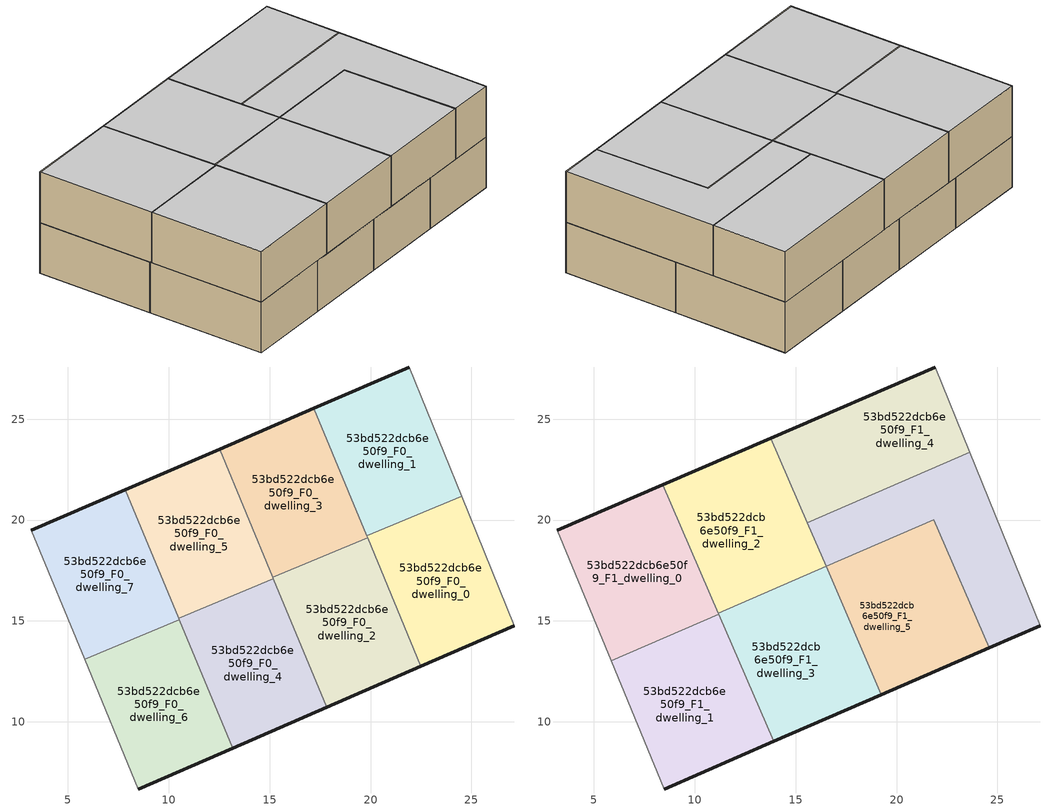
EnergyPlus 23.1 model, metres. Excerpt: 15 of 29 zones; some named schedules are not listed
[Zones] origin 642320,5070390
53bd522dcb6e50f9_F0_dwelling_0
 floor ground (EU_floor_Construction): 27.11,14.77 24.51,21.17 19.81,19.22 22.49,12.76 z0
 wall outside (EU_wall_Construction): 27.11,14.77 22.49,12.76 z0:3
 wall to 53bd522dcb6e50f9_F0_dwelling_1 (EU_wall_Construction): 19.81,19.22 24.51,21.17 z0:3
 wall adiabatic (EU_wall_Construction): 24.51,21.17 27.11,14.77 z0:3
 wall to 53bd522dcb6e50f9_F0_dwelling_2 (EU_wall_Construction): 22.49,12.76 19.86,19.11 z0:3
 wall to 53bd522dcb6e50f9_F0_dwelling_3 (EU_wall_Construction): 19.86,19.11 19.81,19.22 z0:3
53bd522dcb6e50f9_F0_dwelling_1
 floor ground (EU_floor_Construction): 24.51,21.17 21.91,27.58 17.19,25.54 19.81,19.22 z0
 wall outside (EU_wall_Construction): 17.19,25.54 21.91,27.58 z0:3
 wall adiabatic (EU_wall_Construction): 21.91,27.58 24.51,21.17 z0:3
 wall to 53bd522dcb6e50f9_F0_dwelling_3 (EU_wall_Construction): 19.81,19.22 17.19,25.54 z0:3
53bd522dcb6e50f9_F0_dwelling_2
 floor ground (EU_floor_Construction): 22.49,12.76 19.86,19.11 15.16,17.16 17.82,10.73 z0
 wall outside (EU_wall_Construction): 22.49,12.76 17.82,10.73 z0:3
 wall to 53bd522dcb6e50f9_F0_dwelling_3 (EU_wall_Construction): 15.16,17.16 19.86,19.11 z0:3
 wall to 53bd522dcb6e50f9_F0_dwelling_4 (EU_wall_Construction): 17.82,10.73 15.19,17.09 z0:3
 wall to 53bd522dcb6e50f9_F0_dwelling_5 (EU_wall_Construction): 15.19,17.09 15.16,17.16 z0:3
53bd522dcb6e50f9_F0_dwelling_3
 floor ground (EU_floor_Construction): 19.86,19.11 17.19,25.54 12.52,23.52 15.16,17.16 z0
 wall outside (EU_wall_Construction): 12.52,23.52 17.19,25.54 z0:3
 wall to 53bd522dcb6e50f9_F0_dwelling_5 (EU_wall_Construction): 15.16,17.16 12.52,23.52 z0:3
53bd522dcb6e50f9_F0_dwelling_4
 floor ground (EU_floor_Construction): 17.82,10.73 15.19,17.09 10.49,15.14 13.16,8.7 z0
 wall outside (EU_wall_Construction): 17.82,10.73 13.16,8.7 z0:3
 wall to 53bd522dcb6e50f9_F0_dwelling_5 (EU_wall_Construction): 10.49,15.14 15.19,17.09 z0:3
 wall to 53bd522dcb6e50f9_F0_dwelling_6 (EU_wall_Construction): 13.16,8.7 10.52,15.06 z0:3
 wall to 53bd522dcb6e50f9_F0_dwelling_7 (EU_wall_Construction): 10.52,15.06 10.49,15.14 z0:3
53bd522dcb6e50f9_F0_dwelling_5
 floor ground (EU_floor_Construction): 15.19,17.09 12.52,23.52 7.86,21.5 10.49,15.14 z0
 wall outside (EU_wall_Construction): 7.86,21.5 12.52,23.52 z0:3
 wall to 53bd522dcb6e50f9_F0_dwelling_7 (EU_wall_Construction): 10.49,15.14 7.86,21.5 z0:3
 ceiling adiabatic (EU_roof_Construction): 8.42,21.75 11.16,15.42 10.49,15.14 7.86,21.5 z3
53bd522dcb6e50f9_F0_dwelling_6
 floor ground (EU_floor_Construction): 13.16,8.7 10.52,15.06 5.83,13.11 8.5,6.67 z0
 wall outside (EU_wall_Construction): 13.16,8.7 8.5,6.67 z0:3
 wall to 53bd522dcb6e50f9_F0_dwelling_7 (EU_wall_Construction): 5.83,13.11 10.52,15.06 z0:3
 wall adiabatic (EU_wall_Construction): 8.5,6.67 5.83,13.11 z0:3
53bd522dcb6e50f9_F0_dwelling_7
 floor ground (EU_floor_Construction): 10.52,15.06 7.86,21.5 3.2,19.48 5.83,13.11 z0
 wall outside (EU_wall_Construction): 3.2,19.48 7.86,21.5 z0:3
 wall adiabatic (EU_wall_Construction): 5.83,13.11 3.2,19.48 z0:3
 ceiling adiabatic (EU_roof_Construction): 7.86,21.5 10.52,15.06 5.83,13.11 3.2,19.48 z3
53bd522dcb6e50f9_F1_dwelling_0
 floor to 53bd522dcb6e50f9_F0_dwelling_6 (EU_floor_Construction): 10.53,15.04 10.52,15.06 5.83,13.11 5.87,13.02 z3
 floor to 53bd522dcb6e50f9_F0_dwelling_4 (EU_floor_Construction): 11.2,15.33 11.16,15.42 10.49,15.14 10.53,15.04 z3
 floor adiabatic (EU_floor_Construction): 10.53,15.04 10.49,15.14 11.16,15.42 8.42,21.75 3.2,19.48 5.83,13.11 10.52,15.06 z3
 wall outside (EU_wall_Construction): 3.2,19.48 8.42,21.75 z3:6
 wall to 53bd522dcb6e50f9_F1_dwelling_1 (EU_wall_Construction): 11.2,15.33 5.87,13.02 z3:6
 wall adiabatic (EU_wall_Construction): 5.87,13.02 3.2,19.48 z3:6
 wall to 53bd522dcb6e50f9_F1_dwelling_2 (EU_wall_Construction): 8.42,21.75 11.17,15.39 z3:6
 wall to 53bd522dcb6e50f9_F1_dwelling_3 (EU_wall_Construction): 11.17,15.39 11.2,15.33 z3:6
 ceiling to 53bd522dcb6e50f9_F2_dwelling_0 (EU_floor_Construction): 8.42,21.75 11.2,15.33 5.87,13.02 3.2,19.48 z6
53bd522dcb6e50f9_F1_dwelling_1
 floor to 53bd522dcb6e50f9_F0_dwelling_6 (EU_floor_Construction): 13.16,8.7 10.53,15.04 5.87,13.02 8.5,6.67 z3
 floor to 53bd522dcb6e50f9_F0_dwelling_4 (EU_floor_Construction): 13.92,9.03 11.2,15.33 10.53,15.04 13.16,8.7 z3
 wall outside (EU_wall_Construction): 13.92,9.03 8.5,6.67 z3:6
 wall adiabatic (EU_wall_Construction): 8.5,6.67 5.87,13.02 z3:6
 wall to 53bd522dcb6e50f9_F1_dwelling_3 (EU_wall_Construction): 11.2,15.33 13.92,9.03 z3:6
 ceiling to 53bd522dcb6e50f9_F2_dwelling_1 (EU_floor_Construction): 11.2,15.33 13.92,9.03 8.5,6.67 5.87,13.02 z6
53bd522dcb6e50f9_F1_dwelling_2
 floor to 53bd522dcb6e50f9_F0_dwelling_5 (EU_floor_Construction): 15.17,17.12 12.52,23.52 8.42,21.75 11.16,15.42 12.77,16.08 z3
 floor to 53bd522dcb6e50f9_F0_dwelling_3 (EU_floor_Construction): 16.5,17.72 13.76,24.05 12.52,23.52 15.16,17.16 z3
 floor to 53bd522dcb6e50f9_F0_dwelling_4 (EU_floor_Construction): 12.77,16.08 11.16,15.42 11.17,15.39 z3
 floor to 53bd522dcb6e50f9_F0_dwelling_2 (EU_floor_Construction): 16.5,17.71 16.5,17.72 15.16,17.16 15.17,17.12 z3
 wall outside (EU_wall_Construction): 8.42,21.75 13.76,24.05 z3:6
 wall to 53bd522dcb6e50f9_F1_dwelling_3 (EU_wall_Construction): 16.51,17.7 11.17,15.39 z3:6
 wall to 53bd522dcb6e50f9_F1_dwelling_4 (EU_wall_Construction): 13.76,24.05 15.57,19.87 z3:6
 wall to 53bd522dcb6e50f9_F1_dwelling_6 (EU_wall_Construction): 15.57,19.87 16.5,17.71 z3:6
 ceiling to 53bd522dcb6e50f9_F2_dwelling_2 (EU_floor_Construction): 13.76,24.05 16.51,17.7 11.17,15.39 8.42,21.75 z6
53bd522dcb6e50f9_F1_dwelling_3
 floor to 53bd522dcb6e50f9_F0_dwelling_4 (EU_floor_Construction): 17.82,10.73 15.19,17.09 12.77,16.08 11.17,15.39 13.92,9.03 z3
 floor to 53bd522dcb6e50f9_F0_dwelling_2 (EU_floor_Construction): 19.25,11.35 16.51,17.7 15.17,17.12 17.82,10.73 z3
 floor to 53bd522dcb6e50f9_F0_dwelling_5 (EU_floor_Construction): 15.19,17.09 15.17,17.12 12.77,16.08 z3
 wall outside (EU_wall_Construction): 19.25,11.35 13.92,9.03 z3:6
 wall to 53bd522dcb6e50f9_F1_dwelling_5 (EU_wall_Construction): 16.51,17.7 19.25,11.35 z3:6
 ceiling to 53bd522dcb6e50f9_F2_dwelling_3 (EU_floor_Construction): 16.51,17.7 19.25,11.35 13.92,9.03 11.17,15.39 z6
53bd522dcb6e50f9_F1_dwelling_4
 floor to 53bd522dcb6e50f9_F0_dwelling_1 (EU_floor_Construction): 23.62,23.36 21.91,27.58 17.19,25.54 18.94,21.33 z3
 floor to 53bd522dcb6e50f9_F0_dwelling_3 (EU_floor_Construction): 18.94,21.33 17.19,25.54 13.76,24.05 15.56,19.87 z3
 wall outside (EU_wall_Construction): 13.76,24.05 21.91,27.58 z3:6
 wall adiabatic (EU_wall_Construction): 21.91,27.58 23.62,23.36 z3:6
 wall to 53bd522dcb6e50f9_F1_dwelling_6 (EU_wall_Construction): 23.62,23.36 15.56,19.87 z3:6
 ceiling to 53bd522dcb6e50f9_F2_dwelling_4 (EU_floor_Construction): 21.91,27.58 23.62,23.36 15.56,19.87 13.76,24.05 z6
53bd522dcb6e50f9_F1_dwelling_5
 floor to 53bd522dcb6e50f9_F0_dwelling_2 (EU_floor_Construction): 22.49,12.76 19.86,19.11 17.36,18.08 16.5,17.71 19.25,11.35 z3
 floor to 53bd522dcb6e50f9_F0_dwelling_0 (EU_floor_Construction): 24.59,13.68 21.84,20.02 19.84,19.15 22.49,12.76 z3
 floor to 53bd522dcb6e50f9_F0_dwelling_3 (EU_floor_Construction): 19.86,19.11 19.84,19.15 17.36,18.08 z3
 wall outside (EU_wall_Construction): 24.59,13.67 19.25,11.35 z3:6
 wall to 53bd522dcb6e50f9_F1_dwelling_6 (EU_wall_Construction): 16.5,17.71 21.84,20.02 24.59,13.67 z3:6
 ceiling to 53bd522dcb6e50f9_F2_dwelling_5 (EU_floor_Construction): 21.84,20.02 24.59,13.67 19.25,11.35 16.5,17.71 z6
53bd522dcb6e50f9_F1_dwelling_6
 floor to 53bd522dcb6e50f9_F0_dwelling_0 (EU_floor_Construction): 27.11,14.77 24.51,21.17 19.81,19.22 19.84,19.15 21.84,20.02 24.59,13.68 z3
 floor to 53bd522dcb6e50f9_F0_dwelling_1 (EU_floor_Construction): 24.51,21.17 23.62,23.36 18.94,21.33 19.81,19.22 z3
 floor to 53bd522dcb6e50f9_F0_dwelling_3 (EU_floor_Construction): 19.84,19.15 18.94,21.33 15.57,19.87 16.5,17.72 17.36,18.08 z3
 wall outside (EU_wall_Construction): 27.11,14.77 24.59,13.67 z3:6
 wall adiabatic (EU_wall_Construction): 23.62,23.36 27.11,14.77 z3:6
 ceiling to 53bd522dcb6e50f9_F2_dwelling_6 (EU_floor_Construction): 23.62,23.36 27.11,14.77 24.59,13.67 21.84,20.02 16.5,17.71 15.56,19.87 z6
[Building]
EU S2 Campaign: North Axis=0; Terrain=City; Solar Distribution=FullExterior
[Site:Location]
Lyon-Bron: Latitude=45.75; Longitude=5; Time Zone=1; Elevation=198
[SizingPeriod:WeatherFileDays]
AnnualSizingPeriod: Begin Month=1; Begin Day of Month=1; End Month=12; End Day of Month=31; Day of Week for Start Day=Monday; Use Weather File Daylight Saving Period=No; Use Weather File Rain and Snow Indicators=No
[MATERIAL]
EU_InternalMass_Material: Roughness=MediumRough; Thickness=0.1; Conductivity=1; Density=1800; Specific Heat=900; Thermal Absorptance=0.9; Solar Absorptance=0.7; Visible Absorptance=0.7
[MATERIAL:NOMASS] Roughness=MediumRough; Thermal Absorptance=0.9; Solar Absorptance=0.7; Visible Absorptance=0.7
Name | Thermal Resistance
EU_wall_NoMass | 0.776494
EU_roof_NoMass | 0.486893
EU_floor_NoMass | 0.421597
[CONSTRUCTION]
EU_wall_Construction: EU_wall_NoMass
EU_roof_Construction: EU_roof_NoMass
EU_floor_Construction: EU_floor_NoMass
EU_InternalMass_Construction: EU_InternalMass_Material
[ZONE] Type=1; Multiplier=1; Ceiling Height=autocalculate; Floor Area=autocalculate; Part of Total Floor Area=Yes
Name | Volume
53bd522dcb6e50f9_F0_dwelling_0 | 105.629
53bd522dcb6e50f9_F1_dwelling_0 | 120.703
53bd522dcb6e50f9_F0_dwelling_1 | 105.611
53bd522dcb6e50f9_F1_dwelling_1 | 120.714
53bd522dcb6e50f9_F0_dwelling_2 | 105.606
53bd522dcb6e50f9_F1_dwelling_2; 53bd522dcb6e50f9_F1_dwelling_3 | 120.71
53bd522dcb6e50f9_F0_dwelling_3 | 105.618
53bd522dcb6e50f9_F0_dwelling_4 | 105.625
53bd522dcb6e50f9_F1_dwelling_4 | 120.702
53bd522dcb6e50f9_F0_dwelling_5 | 105.621
53bd522dcb6e50f9_F1_dwelling_5 | 120.7
53bd522dcb6e50f9_F0_dwelling_6 | 105.614
53bd522dcb6e50f9_F1_dwelling_6 | 120.711
53bd522dcb6e50f9_F0_dwelling_7 | 105.617
[INTERNALMASS] Construction=EU_InternalMass_Construction
Name | Zone or ZoneList | Surface Area
53bd522dcb6e50f9_F0_dwelling_0_EU_InternalMass | 53bd522dcb6e50f9_F0_dwelling_0 | 35.2098
53bd522dcb6e50f9_F0_dwelling_1_EU_InternalMass | 53bd522dcb6e50f9_F0_dwelling_1 | 35.204
53bd522dcb6e50f9_F0_dwelling_2_EU_InternalMass | 53bd522dcb6e50f9_F0_dwelling_2 | 35.2021
53bd522dcb6e50f9_F0_dwelling_3_EU_InternalMass | 53bd522dcb6e50f9_F0_dwelling_3 | 35.2058
53bd522dcb6e50f9_F0_dwelling_4_EU_InternalMass | 53bd522dcb6e50f9_F0_dwelling_4 | 35.2081
53bd522dcb6e50f9_F0_dwelling_5_EU_InternalMass | 53bd522dcb6e50f9_F0_dwelling_5 | 35.2072
53bd522dcb6e50f9_F0_dwelling_6_EU_InternalMass | 53bd522dcb6e50f9_F0_dwelling_6 | 35.2047
53bd522dcb6e50f9_F0_dwelling_7_EU_InternalMass | 53bd522dcb6e50f9_F0_dwelling_7 | 35.2056
53bd522dcb6e50f9_F1_dwelling_0_EU_InternalMass | 53bd522dcb6e50f9_F1_dwelling_0 | 40.2329
53bd522dcb6e50f9_F1_dwelling_1_EU_InternalMass | 53bd522dcb6e50f9_F1_dwelling_1 | 40.2385
53bd522dcb6e50f9_F1_dwelling_2_EU_InternalMass | 53bd522dcb6e50f9_F1_dwelling_2 | 40.238
53bd522dcb6e50f9_F1_dwelling_3_EU_InternalMass | 53bd522dcb6e50f9_F1_dwelling_3 | 40.2364
53bd522dcb6e50f9_F1_dwelling_4_EU_InternalMass | 53bd522dcb6e50f9_F1_dwelling_4 | 40.2327
53bd522dcb6e50f9_F1_dwelling_5_EU_InternalMass | 53bd522dcb6e50f9_F1_dwelling_5 | 40.2334
53bd522dcb6e50f9_F1_dwelling_6_EU_InternalMass | 53bd522dcb6e50f9_F1_dwelling_6 | 40.2377
[OTHEREQUIPMENT] Fuel Type=Electricity; Design Level Calculation Method=Watts/Area; Power per Zone Floor Area=1; Fraction Latent=0; Fraction Radiant=0; Fraction Lost=0; Carbon Dioxide Generation Rate=0; EndUse Subcategory=EU_Step8_InternalGains
Name | Zone or ZoneList or Space or SpaceList | Schedule
EU_Step8_InternalGain_53bd522dcb6e50f9_F0_dwelling_0_f000 | 53bd522dcb6e50f9_F0_dwelling_0 | EU_Step8_GainSchedule_53bd522dcb6e50f9_F0_dwelling_0_f000
EU_Step8_InternalGain_53bd522dcb6e50f9_F0_dwelling_1_f000 | 53bd522dcb6e50f9_F0_dwelling_1 | EU_Step8_GainSchedule_53bd522dcb6e50f9_F0_dwelling_1_f000
EU_Step8_InternalGain_53bd522dcb6e50f9_F0_dwelling_2_f000 | 53bd522dcb6e50f9_F0_dwelling_2 | EU_Step8_GainSchedule_53bd522dcb6e50f9_F0_dwelling_2_f000
EU_Step8_InternalGain_53bd522dcb6e50f9_F0_dwelling_3_f000 | 53bd522dcb6e50f9_F0_dwelling_3 | EU_Step8_GainSchedule_53bd522dcb6e50f9_F0_dwelling_3_f000
EU_Step8_InternalGain_53bd522dcb6e50f9_F0_dwelling_4_f000 | 53bd522dcb6e50f9_F0_dwelling_4 | EU_Step8_GainSchedule_53bd522dcb6e50f9_F0_dwelling_4_f000
EU_Step8_InternalGain_53bd522dcb6e50f9_F0_dwelling_5_f000 | 53bd522dcb6e50f9_F0_dwelling_5 | EU_Step8_GainSchedule_53bd522dcb6e50f9_F0_dwelling_5_f000
EU_Step8_InternalGain_53bd522dcb6e50f9_F0_dwelling_6_f000 | 53bd522dcb6e50f9_F0_dwelling_6 | EU_Step8_GainSchedule_53bd522dcb6e50f9_F0_dwelling_6_f000
EU_Step8_InternalGain_53bd522dcb6e50f9_F0_dwelling_7_f000 | 53bd522dcb6e50f9_F0_dwelling_7 | EU_Step8_GainSchedule_53bd522dcb6e50f9_F0_dwelling_7_f000
EU_Step8_InternalGain_53bd522dcb6e50f9_F1_dwelling_0_f000 | 53bd522dcb6e50f9_F1_dwelling_0 | EU_Step8_GainSchedule_53bd522dcb6e50f9_F1_dwelling_0_f000
EU_Step8_InternalGain_53bd522dcb6e50f9_F1_dwelling_1_f000 | 53bd522dcb6e50f9_F1_dwelling_1 | EU_Step8_GainSchedule_53bd522dcb6e50f9_F1_dwelling_1_f000
EU_Step8_InternalGain_53bd522dcb6e50f9_F1_dwelling_2_f000 | 53bd522dcb6e50f9_F1_dwelling_2 | EU_Step8_GainSchedule_53bd522dcb6e50f9_F1_dwelling_2_f000
EU_Step8_InternalGain_53bd522dcb6e50f9_F1_dwelling_3_f000 | 53bd522dcb6e50f9_F1_dwelling_3 | EU_Step8_GainSchedule_53bd522dcb6e50f9_F1_dwelling_3_f000
EU_Step8_InternalGain_53bd522dcb6e50f9_F1_dwelling_4_f000 | 53bd522dcb6e50f9_F1_dwelling_4 | EU_Step8_GainSchedule_53bd522dcb6e50f9_F1_dwelling_4_f000
EU_Step8_InternalGain_53bd522dcb6e50f9_F1_dwelling_5_f000 | 53bd522dcb6e50f9_F1_dwelling_5 | EU_Step8_GainSchedule_53bd522dcb6e50f9_F1_dwelling_5_f000
EU_Step8_InternalGain_53bd522dcb6e50f9_F1_dwelling_6_f000 | 53bd522dcb6e50f9_F1_dwelling_6 | EU_Step8_GainSchedule_53bd522dcb6e50f9_F1_dwelling_6_f000
[ZONEVENTILATION:DESIGNFLOWRATE] Schedule=EU_AlwaysOn; Design Flow Rate Calculation Method=AirChanges/Hour; Air Changes per Hour=0.693814; Ventilation Type=Natural; Fan Pressure Rise=0; Fan Total Efficiency=1; Constant Term Coefficient=1; Temperature Term Coefficient=0; Velocity Term Coefficient=0; Velocity Squared Term Coefficient=0; Minimum Indoor Temperature=-100; Maximum Indoor Temperature=100; Delta Temperature=-100; Minimum Outdoor Temperature=-100; Maximum Outdoor Temperature=100; Maximum Wind Speed=40
Name | Zone or ZoneList or Space or SpaceList
EU_ConstantAir_53bd522dcb6e50f9_F0_dwelling_0 | 53bd522dcb6e50f9_F0_dwelling_0
EU_ConstantAir_53bd522dcb6e50f9_F0_dwelling_1 | 53bd522dcb6e50f9_F0_dwelling_1
EU_ConstantAir_53bd522dcb6e50f9_F0_dwelling_2 | 53bd522dcb6e50f9_F0_dwelling_2
EU_ConstantAir_53bd522dcb6e50f9_F0_dwelling_3 | 53bd522dcb6e50f9_F0_dwelling_3
EU_ConstantAir_53bd522dcb6e50f9_F0_dwelling_4 | 53bd522dcb6e50f9_F0_dwelling_4
EU_ConstantAir_53bd522dcb6e50f9_F0_dwelling_5 | 53bd522dcb6e50f9_F0_dwelling_5
EU_ConstantAir_53bd522dcb6e50f9_F0_dwelling_6 | 53bd522dcb6e50f9_F0_dwelling_6
EU_ConstantAir_53bd522dcb6e50f9_F0_dwelling_7 | 53bd522dcb6e50f9_F0_dwelling_7
EU_ConstantAir_53bd522dcb6e50f9_F1_dwelling_0 | 53bd522dcb6e50f9_F1_dwelling_0
EU_ConstantAir_53bd522dcb6e50f9_F1_dwelling_1 | 53bd522dcb6e50f9_F1_dwelling_1
EU_ConstantAir_53bd522dcb6e50f9_F1_dwelling_2 | 53bd522dcb6e50f9_F1_dwelling_2
EU_ConstantAir_53bd522dcb6e50f9_F1_dwelling_3 | 53bd522dcb6e50f9_F1_dwelling_3
EU_ConstantAir_53bd522dcb6e50f9_F1_dwelling_4 | 53bd522dcb6e50f9_F1_dwelling_4
EU_ConstantAir_53bd522dcb6e50f9_F1_dwelling_5 | 53bd522dcb6e50f9_F1_dwelling_5
EU_ConstantAir_53bd522dcb6e50f9_F1_dwelling_6 | 53bd522dcb6e50f9_F1_dwelling_6
[HVACTEMPLATE:THERMOSTAT] Constant Heating Setpoint=20; Constant Cooling Setpoint=50
EU_HeatOnly_53bd522dcb6e50f9_F0_dwelling_0; EU_HeatOnly_53bd522dcb6e50f9_F0_dwelling_1; EU_HeatOnly_53bd522dcb6e50f9_F0_dwelling_2; EU_HeatOnly_53bd522dcb6e50f9_F0_dwelling_3; EU_HeatOnly_53bd522dcb6e50f9_F0_dwelling_4; EU_HeatOnly_53bd522dcb6e50f9_F0_dwelling_5; EU_HeatOnly_53bd522dcb6e50f9_F0_dwelling_6; EU_HeatOnly_53bd522dcb6e50f9_F0_dwelling_7; EU_HeatOnly_53bd522dcb6e50f9_F1_dwelling_0; EU_HeatOnly_53bd522dcb6e50f9_F1_dwelling_1; EU_HeatOnly_53bd522dcb6e50f9_F1_dwelling_2; EU_HeatOnly_53bd522dcb6e50f9_F1_dwelling_3; EU_HeatOnly_53bd522dcb6e50f9_F1_dwelling_4; EU_HeatOnly_53bd522dcb6e50f9_F1_dwelling_5; EU_HeatOnly_53bd522dcb6e50f9_F1_dwelling_6; EU_HeatOnly_53bd522dcb6e50f9_F2_dwelling_0; EU_HeatOnly_53bd522dcb6e50f9_F2_dwelling_1; EU_HeatOnly_53bd522dcb6e50f9_F2_dwelling_2; EU_HeatOnly_53bd522dcb6e50f9_F2_dwelling_3; EU_HeatOnly_53bd522dcb6e50f9_F2_dwelling_4; EU_HeatOnly_53bd522dcb6e50f9_F2_dwelling_5; EU_HeatOnly_53bd522dcb6e50f9_F2_dwelling_6; EU_HeatOnly_53bd522dcb6e50f9_F3_dwelling_0; EU_HeatOnly_53bd522dcb6e50f9_F3_dwelling_1; EU_HeatOnly_53bd522dcb6e50f9_F3_dwelling_2; EU_HeatOnly_53bd522dcb6e50f9_F3_dwelling_3; EU_HeatOnly_53bd522dcb6e50f9_F3_dwelling_4; EU_HeatOnly_53bd522dcb6e50f9_F3_dwelling_5; EU_HeatOnly_53bd522dcb6e50f9_F3_dwelling_6
[HVACTEMPLATE:ZONE:IDEALLOADSAIRSYSTEM] System Availability Schedule=EU_AlwaysOn; Maximum Heating Supply Air Temperature=50; Minimum Cooling Supply Air Temperature=13; Maximum Heating Supply Air Humidity Ratio=0.0156; Minimum Cooling Supply Air Humidity Ratio=0.0077; Heating Limit=NoLimit; Cooling Limit=NoLimit; Heating Availability Schedule=EU_AlwaysOn; Cooling Availability Schedule=EU_CoolingOff; Dehumidification Control Type=ConstantSensibleHeatRatio; Cooling Sensible Heat Ratio=0.7; Dehumidification Setpoint=60; Humidification Control Type=None; Humidification Setpoint=30; Outdoor Air Method=None; Outdoor Air Flow Rate per Person=0.00944; Outdoor Air Flow Rate per Zone Floor Area=0; Outdoor Air Flow Rate per Zone=0; Demand Controlled Ventilation Type=None; Outdoor Air Economizer Type=NoEconomizer; Heat Recovery Type=None; Sensible Heat Recovery Effectiveness=0.7; Latent Heat Recovery Effectiveness=0.65
Name | Template Thermostat
53bd522dcb6e50f9_F0_dwelling_0 | EU_HeatOnly_53bd522dcb6e50f9_F0_dwelling_0
53bd522dcb6e50f9_F0_dwelling_1 | EU_HeatOnly_53bd522dcb6e50f9_F0_dwelling_1
53bd522dcb6e50f9_F0_dwelling_2 | EU_HeatOnly_53bd522dcb6e50f9_F0_dwelling_2
53bd522dcb6e50f9_F0_dwelling_3 | EU_HeatOnly_53bd522dcb6e50f9_F0_dwelling_3
53bd522dcb6e50f9_F0_dwelling_4 | EU_HeatOnly_53bd522dcb6e50f9_F0_dwelling_4
53bd522dcb6e50f9_F0_dwelling_5 | EU_HeatOnly_53bd522dcb6e50f9_F0_dwelling_5
53bd522dcb6e50f9_F0_dwelling_6 | EU_HeatOnly_53bd522dcb6e50f9_F0_dwelling_6
53bd522dcb6e50f9_F0_dwelling_7 | EU_HeatOnly_53bd522dcb6e50f9_F0_dwelling_7
53bd522dcb6e50f9_F1_dwelling_0 | EU_HeatOnly_53bd522dcb6e50f9_F1_dwelling_0
53bd522dcb6e50f9_F1_dwelling_1 | EU_HeatOnly_53bd522dcb6e50f9_F1_dwelling_1
